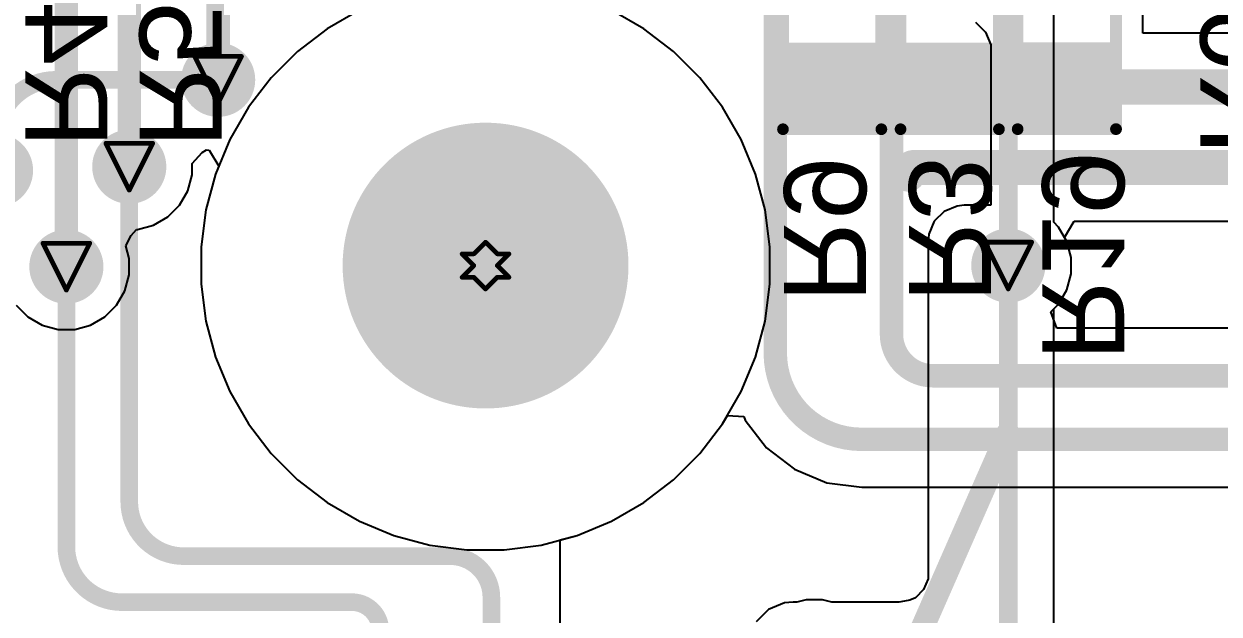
# Model space of a CAD drawing. Header units: inches. Extents: x -7 to 348, y -14 to 159.
# Drawn here: x 1.72 to 14.68, y 38.69 to 45.09 of the extents above; entities that cross this region are included whole.
import ezdxf

# ---------------------------------------------------------------- set-up
doc = ezdxf.new("R2010")
doc.units = ezdxf.units.IN
for name, color, linetype in [('Bottom Layer', 5, 'Continuous'), ('Bottom Overlay', 54, 'Continuous'), ('Bottom Paste', 16, 'Continuous'), ('Bottom Solder', 6, 'Continuous'), ('Dimension', 6, 'Continuous'), ('Drill Drawing', 1, 'Continuous'), ('Multi-Layer', 9, 'Continuous'), ('Pad Holes', 156, 'Continuous'), ('Top Layer', 1, 'Continuous'), ('Top Overlay', 2, 'Continuous'), ('Top Solder', 216, 'Continuous'), ('Via Holes', 16, 'Continuous')]:
    doc.layers.add(name, color=color, linetype=linetype)
doc.styles.add('Arial', font='', dxfattribs={"height": 0.2})
doc.styles.get('Arial').set_extended_font_data('Arial')

msp = doc.modelspace()

# ---------------------------------------------------------------- hatches: boundary and pattern name
at = {"layer": 'Bottom Layer'}
h = msp.add_hatch(color=5, dxfattribs=at)
edge = h.paths.add_edge_path()
edge.add_arc((3.827, 44.486), 0.3, 0, 360)
for points in [[(10.042, 44.788), (10.931, 44.788), (10.931, 44.026), (10.042, 44.026)], [(11.316, 44.788), (12.205, 44.788), (12.205, 44.026), (11.316, 44.026)], [(12.586, 44.789), (13.475, 44.789), (13.475, 44.027), (12.586, 44.027)]]:
    msp.add_hatch(color=5, dxfattribs=at).paths.add_polyline_path(points)
h = msp.add_hatch(color=5, dxfattribs=at)
edge = h.paths.add_edge_path()
edge.add_arc((2.863, 43.543), 0.3, 0, 360)
h = msp.add_hatch(color=5, dxfattribs=at)
edge = h.paths.add_edge_path()
edge.add_arc((2.181, 42.459), 0.3, 0, 360)
h = msp.add_hatch(color=5, dxfattribs=at)
edge = h.paths.add_edge_path()
edge.add_arc((12.396, 42.471), 0.3, 0, 360)
at = {"layer": 'Bottom Paste'}
for points in [[(10.042, 44.788), (10.931, 44.788), (10.931, 44.026), (10.042, 44.026)], [(11.316, 44.788), (12.205, 44.788), (12.205, 44.026), (11.316, 44.026)], [(12.586, 44.789), (13.475, 44.789), (13.475, 44.027), (12.586, 44.027)]]:
    msp.add_hatch(color=16, dxfattribs=at).paths.add_polyline_path(points)
at = {"layer": 'Bottom Solder'}
h = msp.add_hatch(color=6, dxfattribs=at)
edge = h.paths.add_edge_path()
edge.add_arc((3.827, 44.486), 0.402, 0, 360)
for points in [[(9.94, 44.89), (11.032, 44.89), (11.032, 43.924), (9.94, 43.924)], [(11.215, 44.89), (12.307, 44.89), (12.307, 43.924), (11.215, 43.924)], [(12.485, 44.891), (13.577, 44.891), (13.577, 43.926), (12.485, 43.926)]]:
    msp.add_hatch(color=6, dxfattribs=at).paths.add_polyline_path(points)
h = msp.add_hatch(color=6, dxfattribs=at)
edge = h.paths.add_edge_path()
edge.add_arc((2.863, 43.543), 0.402, 0, 360)
h = msp.add_hatch(color=6, dxfattribs=at)
edge = h.paths.add_edge_path()
edge.add_arc((1.418, 43.503), 0.402, 0, 360)
h = msp.add_hatch(color=6, dxfattribs=at)
edge = h.paths.add_edge_path()
edge.add_arc((2.181, 42.459), 0.402, 0, 360)
h = msp.add_hatch(color=6, dxfattribs=at)
edge = h.paths.add_edge_path()
edge.add_arc((12.396, 42.471), 0.402, 0, 360)
h = msp.add_hatch(color=6, dxfattribs=at)
edge = h.paths.add_edge_path()
edge.add_arc((6.727, 42.471), 0.102, 0, 360)
at = {"layer": 'Pad Holes'}
h = msp.add_hatch(color=7, dxfattribs=at)
edge = h.paths.add_edge_path()
edge.add_arc((6.727, 42.471), 1.55, 0, 360)
at = {"layer": 'Top Layer'}
h = msp.add_hatch(color=1, dxfattribs=at)
edge = h.paths.add_edge_path()
edge.add_arc((3.827, 44.486), 0.3, 0, 360)
h = msp.add_hatch(color=1, dxfattribs=at)
edge = h.paths.add_edge_path()
edge.add_arc((2.863, 43.543), 0.3, 0, 360)
h = msp.add_hatch(color=1, dxfattribs=at)
edge = h.paths.add_edge_path()
edge.add_arc((2.181, 42.459), 0.3, 0, 360)
h = msp.add_hatch(color=1, dxfattribs=at)
edge = h.paths.add_edge_path()
edge.add_arc((12.396, 42.471), 0.3, 0, 360)
at = {"layer": 'Top Solder'}
h = msp.add_hatch(color=216, dxfattribs=at)
edge = h.paths.add_edge_path()
edge.add_arc((6.727, 42.471), 0.102, 0, 360)
at = {"layer": 'Via Holes'}
h = msp.add_hatch(color=7, dxfattribs=at)
edge = h.paths.add_edge_path()
edge.add_arc((3.827, 44.486), 0.15, 0, 360)
h = msp.add_hatch(color=7, dxfattribs=at)
edge = h.paths.add_edge_path()
edge.add_arc((2.863, 43.543), 0.15, 0, 360)
h = msp.add_hatch(color=7, dxfattribs=at)
edge = h.paths.add_edge_path()
edge.add_arc((2.181, 42.459), 0.15, 0, 360)
h = msp.add_hatch(color=7, dxfattribs=at)
edge = h.paths.add_edge_path()
edge.add_arc((12.396, 42.471), 0.15, 0, 360)

# ---------------------------------------------------------------- linework, layer by layer
at = {"layer": 'Bottom Layer'}
for p, q in [((13.856, 44.991), (13.856, 46.694)), ((8.444, 45.04), (8.094, 45.243)), ((12.04, 45.111), (12.147, 45.004)), ((8.765, 44.794), (8.444, 45.04)), ((12.147, 45.004), (12.205, 44.865)), ((23.598, 44.991), (13.856, 44.991)), ((12.205, 44.865), (12.205, 43.646)), ((9.05, 44.508), (8.765, 44.794)), ((9.297, 44.188), (9.05, 44.508)), ((9.499, 43.838), (9.297, 44.188)), ((9.653, 43.464), (9.499, 43.838)), ((12.205, 43.646), (12.205, 43.646)), ((12.205, 43.646), (12.205, 43.125)), ((9.758, 43.074), (9.653, 43.464)), ((9.811, 42.673), (9.758, 43.074)), ((11.7, 43.059), (11.592, 42.951)), ((11.841, 43.117), (11.7, 43.059)), ((11.917, 43.125), (11.841, 43.117)), ((12.205, 43.125), (11.917, 43.125)), ((12.205, 43.125), (12.205, 43.125)), ((11.592, 42.951), (11.534, 42.81)), ((13.006, 42.775), (13.109, 42.953)), ((13.109, 42.953), (23.675, 42.953)), ((11.534, 42.81), (11.526, 42.733)), ((13.03, 42.733), (13.006, 42.775)), ((9.811, 42.268), (9.811, 42.673)), ((11.526, 42.733), (11.526, 39.136)), ((13.077, 42.56), (13.03, 42.733)), ((13.077, 42.381), (13.077, 42.56)), ((9.758, 41.868), (9.811, 42.268)), ((13.03, 42.208), (13.077, 42.381)), ((12.941, 42.052), (13.03, 42.208)), ((12.888, 42), (12.941, 42.052)), ((12.888, 38.025), (12.888, 42)), ((9.653, 41.477), (9.758, 41.868)), ((9.499, 41.104), (9.653, 41.477)), ((9.297, 40.753), (9.499, 41.104)), ((9.05, 40.433), (9.297, 40.753)), ((8.765, 40.147), (9.05, 40.433)), ((8.444, 39.901), (8.765, 40.147)), ((8.094, 39.699), (8.444, 39.901)), ((7.72, 39.544), (8.094, 39.699)), ((7.536, 39.495), (7.72, 39.544)), ((7.536, 37.408), (7.536, 39.495)), ((11.526, 39.073), (11.478, 38.957)), ((11.526, 39.136), (11.526, 39.073)), ((11.478, 38.957), (11.389, 38.868)), ((9.969, 38.811), (9.795, 38.739)), ((10.064, 38.82), (9.969, 38.811)), ((10.102, 38.82), (10.064, 38.82)), ((10.203, 38.847), (10.102, 38.82)), ((10.382, 38.847), (10.203, 38.847)), ((10.482, 38.82), (10.382, 38.847)), ((11.083, 38.82), (10.482, 38.82)), ((11.21, 38.82), (11.083, 38.82)), ((11.269, 38.832), (11.21, 38.82)), ((11.328, 38.843), (11.269, 38.832)), ((11.389, 38.868), (11.328, 38.843)), ((9.795, 38.739), (9.662, 38.606))]:
    msp.add_line(p, q, dxfattribs=at)
for points in [[(13.031, 44.408, 0.381, 0.381, 0), (23.598, 44.408, 0.381, 0.381, 0)], [(1.418, 43.835, 0.191, 0.191, -0.414214), (2.069, 44.486, 0.191, 0.191, 0)], [(2.069, 44.486, 0.191, 0.191, 0), (3.827, 44.486, 0.191, 0.191, 0)], [(11.31, 43.464, 0.381, 0.381, -0.414214), (11.381, 43.535, 0.381, 0.381, 0)], [(11.381, 43.535, 0.381, 0.381, 0), (23.754, 43.535, 0.381, 0.381, 0)], [(2.863, 39.909, 0.191, 0.191, 0), (2.863, 43.543, 0.191, 0.191, 0)], [(2.181, 39.422, 0.191, 0.191, 0), (2.181, 42.459, 0.191, 0.191, 0)], [(12.396, 38.025, 0.203, 0.203, 0), (12.396, 42.471, 0.203, 0.203, 0)], [(3.454, 39.319, 0.191, 0.191, -0.414214), (2.863, 39.909, 0.191, 0.191, 0)], [(2.783, 38.82, 0.191, 0.191, -0.414214), (2.181, 39.422, 0.191, 0.191, 0)], [(3.454, 39.319, 0.191, 0.191, 0), (6.344, 39.319, 0.191, 0.191, 0)], [(6.344, 39.319, 0.191, 0.191, -0.414214), (6.79, 38.873, 0.191, 0.191, 0)], [(2.783, 38.82, 0.191, 0.191, 0), (5.277, 38.82, 0.191, 0.191, 0)], [(5.277, 38.82, 0.191, 0.191, -0.414214), (5.586, 38.511, 0.191, 0.191, 0)], [(6.79, 37.9, 0.191, 0.191, 0), (6.79, 38.873, 0.191, 0.191, 0)]]:
    msp.add_lwpolyline(points, format="xyseb", dxfattribs=at)
for points in [[(12.935, 44.408, 0.191, 0.191, 1), (13.126, 44.408, 0.191, 0.191, 1)], [(2.022, 44.486, 0.0952, 0.0952, 1), (2.117, 44.486, 0.0952, 0.0952, 1)], [(2.022, 44.486, 0.0952, 0.0952, 1), (2.117, 44.486, 0.0952, 0.0952, 1)], [(3.779, 44.486, 0.0952, 0.0952, 1), (3.874, 44.486, 0.0952, 0.0952, 1)], [(11.286, 43.535, 0.191, 0.191, 1), (11.476, 43.535, 0.191, 0.191, 1)], [(11.286, 43.535, 0.191, 0.191, 1), (11.476, 43.535, 0.191, 0.191, 1)], [(2.816, 43.543, 0.0952, 0.0952, 1), (2.911, 43.543, 0.0952, 0.0952, 1)], [(11.215, 43.464, 0.191, 0.191, 1), (11.405, 43.464, 0.191, 0.191, 1)], [(2.133, 42.459, 0.0952, 0.0952, 1), (2.229, 42.459, 0.0952, 0.0952, 1)], [(12.345, 42.471, 0.102, 0.102, 1), (12.446, 42.471, 0.102, 0.102, 1)], [(2.816, 39.909, 0.0952, 0.0952, 1), (2.911, 39.909, 0.0952, 0.0952, 1)], [(2.816, 39.909, 0.0952, 0.0952, 1), (2.911, 39.909, 0.0952, 0.0952, 1)], [(2.133, 39.422, 0.0952, 0.0952, 1), (2.229, 39.422, 0.0952, 0.0952, 1)], [(2.133, 39.422, 0.0952, 0.0952, 1), (2.229, 39.422, 0.0952, 0.0952, 1)], [(3.406, 39.319, 0.0952, 0.0952, 1), (3.501, 39.319, 0.0952, 0.0952, 1)], [(3.406, 39.319, 0.0952, 0.0952, 1), (3.501, 39.319, 0.0952, 0.0952, 1)], [(6.296, 39.319, 0.0952, 0.0952, 1), (6.392, 39.319, 0.0952, 0.0952, 1)], [(6.296, 39.319, 0.0952, 0.0952, 1), (6.392, 39.319, 0.0952, 0.0952, 1)], [(2.735, 38.82, 0.0952, 0.0952, 1), (2.831, 38.82, 0.0952, 0.0952, 1)], [(2.735, 38.82, 0.0952, 0.0952, 1), (2.831, 38.82, 0.0952, 0.0952, 1)], [(5.229, 38.82, 0.0952, 0.0952, 1), (5.324, 38.82, 0.0952, 0.0952, 1)], [(5.229, 38.82, 0.0952, 0.0952, 1), (5.324, 38.82, 0.0952, 0.0952, 1)], [(6.742, 38.873, 0.0952, 0.0952, 1), (6.838, 38.873, 0.0952, 0.0952, 1)], [(6.742, 38.873, 0.0952, 0.0952, 1), (6.838, 38.873, 0.0952, 0.0952, 1)]]:
    msp.add_lwpolyline(points, format="xyseb", close=True, dxfattribs=at)
at = {"layer": 'Bottom Overlay'}
for points in [[(9.953, 46.388, 0.127, 0.127, 0), (9.953, 43.95, 0.127, 0.127, 0)], [(11.019, 46.388, 0.127, 0.127, 0), (11.019, 43.95, 0.127, 0.127, 0)], [(11.228, 46.388, 0.127, 0.127, 0), (11.228, 43.95, 0.127, 0.127, 0)], [(12.294, 46.388, 0.127, 0.127, 0), (12.294, 43.95, 0.127, 0.127, 0)], [(12.497, 46.389, 0.127, 0.127, 0), (12.497, 43.951, 0.127, 0.127, 0)], [(13.564, 46.389, 0.127, 0.127, 0), (13.564, 43.951, 0.127, 0.127, 0)], [(9.953, 43.95, 0.127, 0.127, 0), (11.019, 43.95, 0.127, 0.127, 0)], [(11.228, 43.95, 0.127, 0.127, 0), (12.294, 43.95, 0.127, 0.127, 0)], [(12.497, 43.951, 0.127, 0.127, 0), (13.564, 43.951, 0.127, 0.127, 0)]]:
    msp.add_lwpolyline(points, format="xyseb", dxfattribs=at)
for points in [[(9.921, 43.95, 0.0635, 0.0635, 1), (9.984, 43.95, 0.0635, 0.0635, 1)], [(9.921, 43.95, 0.0635, 0.0635, 1), (9.984, 43.95, 0.0635, 0.0635, 1)], [(10.988, 43.95, 0.0635, 0.0635, 1), (11.051, 43.95, 0.0635, 0.0635, 1)], [(10.988, 43.95, 0.0635, 0.0635, 1), (11.051, 43.95, 0.0635, 0.0635, 1)], [(11.196, 43.95, 0.0635, 0.0635, 1), (11.259, 43.95, 0.0635, 0.0635, 1)], [(11.196, 43.95, 0.0635, 0.0635, 1), (11.259, 43.95, 0.0635, 0.0635, 1)], [(12.263, 43.95, 0.0635, 0.0635, 1), (12.326, 43.95, 0.0635, 0.0635, 1)], [(12.263, 43.95, 0.0635, 0.0635, 1), (12.326, 43.95, 0.0635, 0.0635, 1)], [(12.466, 43.951, 0.0635, 0.0635, 1), (12.529, 43.951, 0.0635, 0.0635, 1)], [(12.466, 43.951, 0.0635, 0.0635, 1), (12.529, 43.951, 0.0635, 0.0635, 1)], [(13.532, 43.951, 0.0635, 0.0635, 1), (13.596, 43.951, 0.0635, 0.0635, 1)], [(13.532, 43.951, 0.0635, 0.0635, 1), (13.596, 43.951, 0.0635, 0.0635, 1)]]:
    msp.add_lwpolyline(points, format="xyseb", close=True, dxfattribs=at)
at = {"layer": 'Dimension'}
msp.add_lwpolyline([(58.31, 19.467, 0.254, 0.254, 1), (13.31, 19.467, 0.254, 0.254, 1)], format="xyseb", close=True, dxfattribs=at)
at = {"layer": 'Drill Drawing'}
for points in [[(3.573, 44.74, 0.0508, 0.0508, 0), (4.081, 44.74, 0.0508, 0.0508, 0)], [(3.573, 44.74, 0.0508, 0.0508, 0), (3.827, 44.232, 0.0508, 0.0508, 0)], [(3.827, 44.232, 0.0508, 0.0508, 0), (4.081, 44.74, 0.0508, 0.0508, 0)], [(2.609, 43.797, 0.0508, 0.0508, 0), (3.117, 43.797, 0.0508, 0.0508, 0)], [(2.609, 43.797, 0.0508, 0.0508, 0), (2.863, 43.289, 0.0508, 0.0508, 0)], [(2.863, 43.289, 0.0508, 0.0508, 0), (3.117, 43.797, 0.0508, 0.0508, 0)], [(1.927, 42.713, 0.0508, 0.0508, 0), (2.435, 42.713, 0.0508, 0.0508, 0)], [(1.927, 42.713, 0.0508, 0.0508, 0), (2.181, 42.205, 0.0508, 0.0508, 0)], [(2.181, 42.205, 0.0508, 0.0508, 0), (2.435, 42.713, 0.0508, 0.0508, 0)], [(6.6, 42.598, 0.0508, 0.0508, 0), (6.727, 42.725, 0.0508, 0.0508, 0)], [(6.727, 42.725, 0.0508, 0.0508, 0), (6.854, 42.598, 0.0508, 0.0508, 0)], [(12.142, 42.725, 0.0508, 0.0508, 0), (12.65, 42.725, 0.0508, 0.0508, 0)], [(12.142, 42.725, 0.0508, 0.0508, 0), (12.396, 42.217, 0.0508, 0.0508, 0)], [(12.396, 42.217, 0.0508, 0.0508, 0), (12.65, 42.725, 0.0508, 0.0508, 0)], [(6.473, 42.598, 0.0508, 0.0508, 0), (6.6, 42.471, 0.0508, 0.0508, 0)], [(6.473, 42.598, 0.0508, 0.0508, 0), (6.6, 42.598, 0.0508, 0.0508, 0)], [(6.854, 42.598, 0.0508, 0.0508, 0), (6.981, 42.598, 0.0508, 0.0508, 0)], [(6.854, 42.471, 0.0508, 0.0508, 0), (6.981, 42.598, 0.0508, 0.0508, 0)], [(6.473, 42.344, 0.0508, 0.0508, 0), (6.6, 42.471, 0.0508, 0.0508, 0)], [(6.854, 42.471, 0.0508, 0.0508, 0), (6.981, 42.344, 0.0508, 0.0508, 0)], [(6.473, 42.344, 0.0508, 0.0508, 0), (6.6, 42.344, 0.0508, 0.0508, 0)], [(6.6, 42.344, 0.0508, 0.0508, 0), (6.727, 42.217, 0.0508, 0.0508, 0)], [(6.727, 42.217, 0.0508, 0.0508, 0), (6.854, 42.344, 0.0508, 0.0508, 0)], [(6.854, 42.344, 0.0508, 0.0508, 0), (6.981, 42.344, 0.0508, 0.0508, 0)]]:
    msp.add_lwpolyline(points, format="xyseb", dxfattribs=at)
for points in [[(3.56, 44.74, 0.0254, 0.0254, 1), (3.585, 44.74, 0.0254, 0.0254, 1)], [(3.56, 44.74, 0.0254, 0.0254, 1), (3.585, 44.74, 0.0254, 0.0254, 1)], [(4.068, 44.74, 0.0254, 0.0254, 1), (4.093, 44.74, 0.0254, 0.0254, 1)], [(4.068, 44.74, 0.0254, 0.0254, 1), (4.093, 44.74, 0.0254, 0.0254, 1)], [(3.814, 44.232, 0.0254, 0.0254, 1), (3.839, 44.232, 0.0254, 0.0254, 1)], [(3.814, 44.232, 0.0254, 0.0254, 1), (3.839, 44.232, 0.0254, 0.0254, 1)], [(2.597, 43.797, 0.0254, 0.0254, 1), (2.622, 43.797, 0.0254, 0.0254, 1)], [(2.597, 43.797, 0.0254, 0.0254, 1), (2.622, 43.797, 0.0254, 0.0254, 1)], [(3.105, 43.797, 0.0254, 0.0254, 1), (3.13, 43.797, 0.0254, 0.0254, 1)], [(3.105, 43.797, 0.0254, 0.0254, 1), (3.13, 43.797, 0.0254, 0.0254, 1)], [(2.851, 43.289, 0.0254, 0.0254, 1), (2.876, 43.289, 0.0254, 0.0254, 1)], [(2.851, 43.289, 0.0254, 0.0254, 1), (2.876, 43.289, 0.0254, 0.0254, 1)], [(1.914, 42.713, 0.0254, 0.0254, 1), (1.94, 42.713, 0.0254, 0.0254, 1)], [(1.914, 42.713, 0.0254, 0.0254, 1), (1.94, 42.713, 0.0254, 0.0254, 1)], [(2.422, 42.713, 0.0254, 0.0254, 1), (2.448, 42.713, 0.0254, 0.0254, 1)], [(2.422, 42.713, 0.0254, 0.0254, 1), (2.448, 42.713, 0.0254, 0.0254, 1)], [(6.714, 42.725, 0.0254, 0.0254, 1), (6.739, 42.725, 0.0254, 0.0254, 1)], [(6.714, 42.725, 0.0254, 0.0254, 1), (6.739, 42.725, 0.0254, 0.0254, 1)], [(12.129, 42.725, 0.0254, 0.0254, 1), (12.154, 42.725, 0.0254, 0.0254, 1)], [(12.129, 42.725, 0.0254, 0.0254, 1), (12.154, 42.725, 0.0254, 0.0254, 1)], [(12.637, 42.725, 0.0254, 0.0254, 1), (12.662, 42.725, 0.0254, 0.0254, 1)], [(12.637, 42.725, 0.0254, 0.0254, 1), (12.662, 42.725, 0.0254, 0.0254, 1)], [(6.46, 42.598, 0.0254, 0.0254, 1), (6.485, 42.598, 0.0254, 0.0254, 1)], [(6.46, 42.598, 0.0254, 0.0254, 1), (6.485, 42.598, 0.0254, 0.0254, 1)], [(6.587, 42.598, 0.0254, 0.0254, 1), (6.612, 42.598, 0.0254, 0.0254, 1)], [(6.587, 42.598, 0.0254, 0.0254, 1), (6.612, 42.598, 0.0254, 0.0254, 1)], [(6.841, 42.598, 0.0254, 0.0254, 1), (6.866, 42.598, 0.0254, 0.0254, 1)], [(6.841, 42.598, 0.0254, 0.0254, 1), (6.866, 42.598, 0.0254, 0.0254, 1)], [(6.968, 42.598, 0.0254, 0.0254, 1), (6.993, 42.598, 0.0254, 0.0254, 1)], [(6.968, 42.598, 0.0254, 0.0254, 1), (6.993, 42.598, 0.0254, 0.0254, 1)], [(6.587, 42.471, 0.0254, 0.0254, 1), (6.612, 42.471, 0.0254, 0.0254, 1)], [(6.587, 42.471, 0.0254, 0.0254, 1), (6.612, 42.471, 0.0254, 0.0254, 1)], [(6.841, 42.471, 0.0254, 0.0254, 1), (6.866, 42.471, 0.0254, 0.0254, 1)], [(6.841, 42.471, 0.0254, 0.0254, 1), (6.866, 42.471, 0.0254, 0.0254, 1)], [(6.46, 42.344, 0.0254, 0.0254, 1), (6.485, 42.344, 0.0254, 0.0254, 1)], [(6.46, 42.344, 0.0254, 0.0254, 1), (6.485, 42.344, 0.0254, 0.0254, 1)], [(6.587, 42.344, 0.0254, 0.0254, 1), (6.612, 42.344, 0.0254, 0.0254, 1)], [(6.587, 42.344, 0.0254, 0.0254, 1), (6.612, 42.344, 0.0254, 0.0254, 1)], [(6.841, 42.344, 0.0254, 0.0254, 1), (6.866, 42.344, 0.0254, 0.0254, 1)], [(6.841, 42.344, 0.0254, 0.0254, 1), (6.866, 42.344, 0.0254, 0.0254, 1)], [(6.968, 42.344, 0.0254, 0.0254, 1), (6.993, 42.344, 0.0254, 0.0254, 1)], [(6.968, 42.344, 0.0254, 0.0254, 1), (6.993, 42.344, 0.0254, 0.0254, 1)], [(2.168, 42.205, 0.0254, 0.0254, 1), (2.194, 42.205, 0.0254, 0.0254, 1)], [(2.168, 42.205, 0.0254, 0.0254, 1), (2.194, 42.205, 0.0254, 0.0254, 1)], [(6.714, 42.217, 0.0254, 0.0254, 1), (6.739, 42.217, 0.0254, 0.0254, 1)], [(6.714, 42.217, 0.0254, 0.0254, 1), (6.739, 42.217, 0.0254, 0.0254, 1)], [(12.383, 42.217, 0.0254, 0.0254, 1), (12.408, 42.217, 0.0254, 0.0254, 1)], [(12.383, 42.217, 0.0254, 0.0254, 1), (12.408, 42.217, 0.0254, 0.0254, 1)]]:
    msp.add_lwpolyline(points, format="xyseb", close=True, dxfattribs=at)
at = {"layer": 'Multi-Layer'}
for p, q in [((5.36, 45.243), (5.01, 45.04)), ((8.444, 45.04), (8.094, 45.243)), ((5.01, 45.04), (4.689, 44.794)), ((8.765, 44.794), (8.444, 45.04)), ((4.689, 44.794), (4.403, 44.508)), ((9.05, 44.508), (8.765, 44.794)), ((4.403, 44.508), (4.157, 44.188)), ((9.297, 44.188), (9.05, 44.508)), ((4.157, 44.188), (3.955, 43.838)), ((9.499, 43.838), (9.297, 44.188)), ((3.955, 43.838), (3.8, 43.464)), ((9.653, 43.464), (9.499, 43.838)), ((3.8, 43.464), (3.695, 43.074)), ((9.758, 43.074), (9.653, 43.464)), ((3.695, 43.074), (3.643, 42.673)), ((9.811, 42.673), (9.758, 43.074)), ((3.643, 42.673), (3.643, 42.471)), ((9.811, 42.471), (9.811, 42.673)), ((3.643, 42.471), (3.643, 42.471)), ((3.643, 42.471), (3.643, 42.268)), ((9.811, 42.268), (9.811, 42.471)), ((3.643, 42.268), (3.695, 41.868)), ((9.758, 41.868), (9.811, 42.268)), ((3.695, 41.868), (3.8, 41.477)), ((9.653, 41.477), (9.758, 41.868)), ((3.8, 41.477), (3.955, 41.104)), ((9.499, 41.104), (9.653, 41.477)), ((3.955, 41.104), (4.157, 40.753)), ((9.297, 40.753), (9.499, 41.104)), ((4.157, 40.753), (4.403, 40.433)), ((9.05, 40.433), (9.297, 40.753)), ((4.403, 40.433), (4.689, 40.147)), ((8.765, 40.147), (9.05, 40.433)), ((4.689, 40.147), (5.01, 39.901)), ((8.444, 39.901), (8.765, 40.147)), ((5.01, 39.901), (5.36, 39.699)), ((8.094, 39.699), (8.444, 39.901)), ((5.36, 39.699), (5.733, 39.544)), ((7.72, 39.544), (8.094, 39.699)), ((5.733, 39.544), (6.124, 39.439)), ((7.33, 39.439), (7.72, 39.544)), ((6.124, 39.439), (6.525, 39.386)), ((6.929, 39.386), (7.33, 39.439)), ((6.525, 39.386), (6.727, 39.386)), ((6.727, 39.386), (6.929, 39.386))]:
    msp.add_line(p, q, dxfattribs=at)
at = {"layer": 'Top Layer'}
for p, q in [((12.888, 42.942), (12.888, 47.304)), ((3.544, 43.578), (3.655, 43.698)), ((3.655, 43.698), (3.702, 43.726)), ((3.702, 43.726), (3.73, 43.722)), ((3.73, 43.722), (3.835, 43.549)), ((3.544, 43.454), (3.544, 43.578)), ((3.498, 43.28), (3.544, 43.454)), ((3.8, 43.464), (3.695, 43.074)), ((3.835, 43.549), (3.8, 43.464)), ((3.408, 43.125), (3.498, 43.28)), ((3.281, 42.998), (3.408, 43.125)), ((3.695, 43.074), (3.643, 42.673)), ((2.953, 42.862), (3.126, 42.909)), ((3.126, 42.909), (3.281, 42.998)), ((12.941, 42.889), (12.888, 42.942)), ((2.826, 42.684), (2.883, 42.798)), ((2.883, 42.798), (2.94, 42.862)), ((2.94, 42.862), (2.953, 42.862)), ((13.03, 42.733), (12.941, 42.889)), ((2.862, 42.549), (2.826, 42.684)), ((3.643, 42.673), (3.643, 42.268)), ((13.077, 42.56), (13.03, 42.733)), ((2.862, 42.37), (2.862, 42.549)), ((13.077, 42.381), (13.077, 42.56)), ((2.816, 42.197), (2.862, 42.37)), ((3.643, 42.268), (3.695, 41.868)), ((13.03, 42.208), (13.077, 42.381)), ((2.726, 42.041), (2.816, 42.197)), ((12.941, 42.052), (13.03, 42.208)), ((1.636, 42.041), (1.763, 41.914)), ((2.599, 41.914), (2.726, 42.041)), ((12.859, 41.971), (12.941, 42.052)), ((1.763, 41.914), (1.918, 41.825)), ((2.444, 41.825), (2.599, 41.914)), ((3.695, 41.868), (3.8, 41.477)), ((12.923, 41.793), (12.859, 41.971)), ((1.918, 41.825), (2.091, 41.778)), ((2.091, 41.778), (2.271, 41.778)), ((2.271, 41.778), (2.444, 41.825)), ((21.435, 41.793), (12.923, 41.793)), ((3.8, 41.477), (3.955, 41.104)), ((3.955, 41.104), (4.157, 40.753)), ((9.297, 40.753), (9.35, 40.846)), ((9.35, 40.846), (9.527, 40.834)), ((9.527, 40.834), (9.544, 40.795)), ((4.157, 40.753), (4.403, 40.433)), ((9.05, 40.433), (9.297, 40.753)), ((9.544, 40.795), (9.775, 40.493)), ((9.775, 40.493), (10.077, 40.261)), ((4.403, 40.433), (4.689, 40.147)), ((8.765, 40.147), (9.05, 40.433)), ((10.077, 40.261), (10.429, 40.116)), ((4.689, 40.147), (5.01, 39.901)), ((8.444, 39.901), (8.765, 40.147)), ((10.429, 40.116), (10.806, 40.066)), ((10.806, 40.066), (10.806, 40.068)), ((10.806, 40.068), (20.932, 40.068)), ((5.01, 39.901), (5.36, 39.699)), ((8.094, 39.699), (8.444, 39.901)), ((5.36, 39.699), (5.733, 39.544)), ((7.72, 39.544), (8.094, 39.699)), ((5.733, 39.544), (6.124, 39.439)), ((7.33, 39.439), (7.72, 39.544)), ((6.124, 39.439), (6.525, 39.386)), ((6.929, 39.386), (7.33, 39.439)), ((6.525, 39.386), (6.929, 39.386))]:
    msp.add_line(p, q, dxfattribs=at)
for points in [[(2.181, 42.459, 0.254, 0.254, 0), (2.181, 50.428, 0.254, 0.254, 0)], [(2.863, 43.543, 0.254, 0.254, 0), (2.863, 49.784, 0.254, 0.254, 0)], [(3.827, 44.486, 0.254, 0.254, 0), (3.827, 48.734, 0.254, 0.254, 0)], [(12.396, 42.471, 0.203, 0.203, 0), (12.396, 47.304, 0.203, 0.203, 0)], [(9.869, 41.524, 0.254, 0.254, 0), (9.869, 46.956, 0.254, 0.254, 0)], [(11.129, 41.728, 0.254, 0.254, 0), (11.129, 46.956, 0.254, 0.254, 0)], [(2.863, 43.503, 0.254, 0.254, 0), (2.863, 43.543, 0.254, 0.254, 0)], [(11.582, 41.275, 0.254, 0.254, -0.414214), (11.129, 41.728, 0.254, 0.254, 0)], [(10.806, 40.586, 0.254, 0.254, -0.414214), (9.869, 41.524, 0.254, 0.254, 0)], [(11.582, 41.275, 0.254, 0.254, 0), (21.435, 41.275, 0.254, 0.254, 0)], [(10.806, 40.586, 0.254, 0.254, 0), (20.932, 40.586, 0.254, 0.254, 0)]]:
    msp.add_lwpolyline(points, format="xyseb", dxfattribs=at)
for points in [[(3.763, 44.486, 0.127, 0.127, 1), (3.89, 44.486, 0.127, 0.127, 1)], [(2.8, 43.543, 0.127, 0.127, 1), (2.927, 43.543, 0.127, 0.127, 1)], [(2.8, 43.543, 0.127, 0.127, 1), (2.927, 43.543, 0.127, 0.127, 1)], [(2.8, 43.503, 0.127, 0.127, 1), (2.927, 43.503, 0.127, 0.127, 1)], [(2.118, 42.459, 0.127, 0.127, 1), (2.245, 42.459, 0.127, 0.127, 1)], [(12.345, 42.471, 0.102, 0.102, 1), (12.446, 42.471, 0.102, 0.102, 1)], [(11.066, 41.728, 0.127, 0.127, 1), (11.193, 41.728, 0.127, 0.127, 1)], [(11.066, 41.728, 0.127, 0.127, 1), (11.193, 41.728, 0.127, 0.127, 1)], [(9.805, 41.524, 0.127, 0.127, 1), (9.932, 41.524, 0.127, 0.127, 1)], [(9.805, 41.524, 0.127, 0.127, 1), (9.932, 41.524, 0.127, 0.127, 1)], [(11.519, 41.275, 0.127, 0.127, 1), (11.646, 41.275, 0.127, 0.127, 1)], [(11.519, 41.275, 0.127, 0.127, 1), (11.646, 41.275, 0.127, 0.127, 1)], [(10.743, 40.586, 0.127, 0.127, 1), (10.87, 40.586, 0.127, 0.127, 1)], [(10.743, 40.586, 0.127, 0.127, 1), (10.87, 40.586, 0.127, 0.127, 1)]]:
    msp.add_lwpolyline(points, format="xyseb", close=True, dxfattribs=at)
at = {"layer": 'Top Overlay'}
msp.add_lwpolyline([(-4.564, 2.042, 0.254, 0.254, 0), (12.391, 40.652, 0.254, 0.254, 0)], format="xyseb", dxfattribs=at)
msp.add_lwpolyline([(12.328, 40.652, 0.127, 0.127, 1), (12.455, 40.652, 0.127, 0.127, 1)], format="xyseb", close=True, dxfattribs=at)

# ---------------------------------------------------------------- texts
at = {"layer": 'Bottom Overlay', "style": 'Arial', "text_generation_flag": 2}
for s, p in [('R4', (1.737, 43.746)), ('R5', (2.975, 43.746)), ('R6', (14.479, 43.668)), ('R9', (9.965, 42.067)), ('R3', (11.32, 42.067)), ('R19', (12.764, 41.434))]:
    msp.add_text(s, height=0.889, rotation=270, dxfattribs=at).set_placement(p)

doc.saveas('drawing.dxf')
